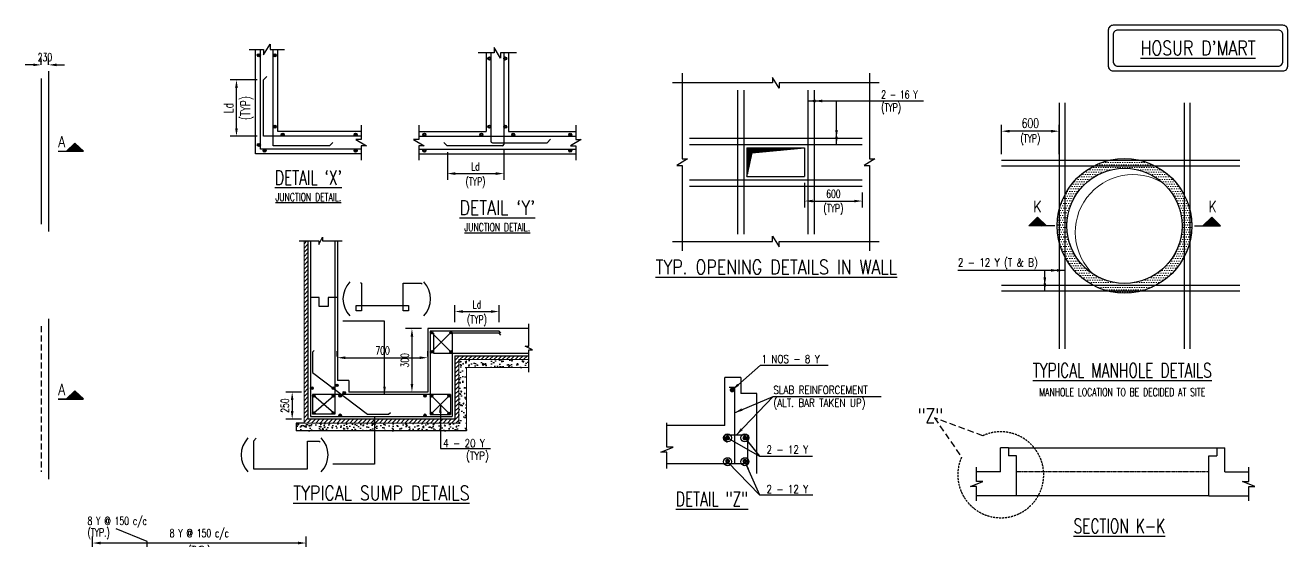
# Model space of a CAD drawing. Header units: inches. Extents: x 244185 to 956460, y -320530 to -238383.
# Drawn here: x 850064 to 889498, y -255221 to -239089 of the extents above; entities that cross this region are included whole.
import ezdxf
from ezdxf.enums import TextEntityAlignment as Align

# ---------------------------------------------------------------- set-up
doc = ezdxf.new("R2010")
doc.units = ezdxf.units.IN
doc.header["$MEASUREMENT"] = 0
doc.header["$PDMODE"] = 2
doc.linetypes.add('HIDDEN', pattern=[0.375, 0.25, -0.125])
doc.linetypes.add('HIDDEN2', pattern=[0.1875, 0.125, -0.0625])
for name, color, linetype in [('BEAM OUTTER', 4, 'Continuous'), ('LINE CUT', 8, 'Continuous'), ('NO. BEAM', 3, 'Continuous'), ('R.C.C. STRUCTURE', 4, 'Continuous'), ('S-BEAM INNER', 200, 'HIDDEN2'), ('S-BEAM OUTER', 4, 'Continuous'), ('S-COLUMN NO', 2, 'Continuous'), ('S-CONCRET LINE', 4, 'Continuous'), ('S-DIM-1', 5, 'Continuous'), ('S-HATCH', 8, 'Continuous'), ('S-LINE CUT', 8, 'Continuous'), ('S-P.C.C.', 8, 'Continuous'), ('S-REINFORCEMENT', 6, 'Continuous'), ('S-SECTION MARK', 1, 'Continuous'), ('S-TEXT-1', 4, 'Continuous'), ('S-TITAL', 6, 'Continuous'), ('S-TITIL', 6, 'Continuous'), ('SLAB UG.', 4, 'Continuous'), ('TEXT NORMAL', 4, 'Continuous'), ('TITLE', 6, 'Continuous')]:
    doc.layers.add(name, color=color, linetype=linetype)
doc.layers.add('hatch', color=8, linetype='Continuous', lineweight=0)
doc.layers.add('Wall', color=255, linetype='Continuous', lineweight=30)
doc.styles.add('ROMANS', font='SIMPLEX.shx', dxfattribs={"width": 0.7})
doc.dimstyles.new('dim100', dxfattribs={"dimtxt": 250, "dimasz": 250, "dimexe": 200, "dimexo": 200, "dimgap": 100, "dimtad": 1, "dimdec": 0, "dimzin": 0, "dimdsep": 46, "dimtxsty": 'ROMANS', "dimcen": 0, "dimclrd": 5, "dimclre": 5, "dimclrt": 4, "dimadec": 0, "dimazin": 0, "dimtfac": 1, "dimtdec": 0, "dimtix": 1, "dimtofl": 0, "dimtmove": 2, "dimatfit": 3, "dimfxl": 0, "dimtolj": 1, "dimtzin": 0, "dimlwd": -1, "dimlwe": -1, "dimarcsym": 0})
doc.dimstyles.new('dim20', dxfattribs={"dimtxt": 250, "dimasz": 250, "dimexe": 200, "dimexo": 200, "dimgap": 100, "dimtad": 1, "dimdec": 0, "dimlfac": 0.2, "dimzin": 0, "dimdsep": 46, "dimtxsty": 'ROMANS', "dimcen": 0, "dimclrd": 5, "dimclre": 5, "dimclrt": 4, "dimadec": 0, "dimazin": 0, "dimtfac": 1, "dimtdec": 0, "dimtix": 1, "dimtofl": 0, "dimtmove": 2, "dimatfit": 3, "dimfxl": 0, "dimtolj": 1, "dimtzin": 0, "dimlwd": -1, "dimlwe": -1, "dimarcsym": 0})
doc.dimstyles.new('dim25', dxfattribs={"dimtxt": 250, "dimasz": 250, "dimexe": 200, "dimexo": 200, "dimgap": 100, "dimtad": 1, "dimdec": 0, "dimlfac": 0.25, "dimzin": 0, "dimdsep": 46, "dimtxsty": 'ROMANS', "dimcen": 0, "dimclrd": 5, "dimclre": 5, "dimclrt": 4, "dimadec": 0, "dimazin": 0, "dimtfac": 1, "dimtdec": 0, "dimtix": 1, "dimtofl": 0, "dimtmove": 2, "dimatfit": 3, "dimfxl": 0, "dimtolj": 1, "dimtzin": 0, "dimlwd": -1, "dimlwe": -1, "dimarcsym": 0})
doc.dimstyles.new('dim33.33', dxfattribs={"dimtxt": 250, "dimasz": 250, "dimexe": 200, "dimexo": 200, "dimgap": 100, "dimtad": 1, "dimdec": 0, "dimlfac": 0.333331, "dimzin": 0, "dimdsep": 46, "dimtxsty": 'ROMANS', "dimcen": 0, "dimclrd": 5, "dimclre": 5, "dimclrt": 4, "dimadec": 0, "dimazin": 0, "dimtfac": 1, "dimtdec": 0, "dimtix": 1, "dimtofl": 0, "dimtmove": 2, "dimatfit": 3, "dimfxl": 0, "dimtolj": 1, "dimtzin": 0, "dimlwd": -1, "dimlwe": -1, "dimarcsym": 0})
doc.dimstyles.new('dim66.67(1.5)', dxfattribs={"dimtxt": 250, "dimasz": 250, "dimexe": 200, "dimexo": 200, "dimgap": 100, "dimtad": 1, "dimdec": 0, "dimlfac": 0.666666, "dimzin": 0, "dimdsep": 46, "dimtxsty": 'ROMANS', "dimcen": 0, "dimclrd": 5, "dimclre": 5, "dimclrt": 4, "dimadec": 0, "dimazin": 0, "dimtfac": 1, "dimtdec": 0, "dimtix": 1, "dimtofl": 0, "dimtmove": 2, "dimatfit": 3, "dimfxl": 0, "dimtolj": 1, "dimtzin": 0, "dimlwd": -1, "dimlwe": -1, "dimarcsym": 0})

# ---------------------------------------------------------------- blocks, each defined once
blk = doc.blocks.new('*D35')
at = {"layer": 'Defpoints', "color": 0, "transparency": 16777216}
for p in [(880558, -242398), (880558, -243315), (882358, -243315)]:
    blk.add_point(p, dxfattribs=at)
at = {"layer": 'S-DIM-1', "color": 5, "transparency": 16777216}
for p, q in [((880558, -243115), (880558, -242198)), ((882108, -242398), (880808, -242398)), ((882358, -243115), (882358, -242198))]:
    blk.add_line(p, q, dxfattribs=at)
for points in [[(880808, -242356), (880808, -242439), (880558, -242398)], [(882108, -242356), (882108, -242439), (882358, -242398)]]:
    blk.add_solid(points, dxfattribs=at)
at = {"layer": 'S-DIM-1', "color": 4, "transparency": 16777216, "char_height": 250, "style": 'ROMANS'}
for s, insert, attachment_point in [('\\A1;{\\H1.2x;600', (881458, -242298), 8), ('\\A1;(TYP)}', (881458, -242498), 2)]:
    blk.add_mtext(s, dxfattribs=dict(at, insert=insert, attachment_point=attachment_point))
blk = doc.blocks.new('*D36')
at = {"layer": 'Defpoints', "color": 0, "transparency": 16777216}
for p in [(856662, -240797), (857508, -240797), (857508, -242557)]:
    blk.add_point(p, dxfattribs=at)
at = {"layer": 'S-DIM-1', "color": 5, "transparency": 16777216}
for p, q in [((857308, -240797), (856462, -240797)), ((856662, -242307), (856662, -241047)), ((857308, -242557), (856462, -242557))]:
    blk.add_line(p, q, dxfattribs=at)
for points in [[(856620, -241047), (856703, -241047), (856662, -240797)], [(856620, -242307), (856703, -242307), (856662, -242557)]]:
    blk.add_solid(points, dxfattribs=at)
at = {"layer": 'S-DIM-1', "color": 4, "transparency": 16777216, "char_height": 300, "attachment_point": 5, "rotation": 90, "style": 'ROMANS'}
for s, insert in [('\\A1;Ld', (856412, -241677)), ('\\A1;(TYP)', (856990, -241677))]:
    blk.add_mtext(s, dxfattribs=dict(at, insert=insert))
blk = doc.blocks.new('*D37')
at = {"layer": 'Defpoints', "color": 0, "transparency": 16777216}
for p in [(863248, -242857), (865008, -242757), (865008, -243722)]:
    blk.add_point(p, dxfattribs=at)
at = {"layer": 'S-REINFORCEMENT', "color": 5, "transparency": 16777216}
for p, q in [((863248, -243057), (863248, -243922)), ((865008, -242957), (865008, -243922)), ((863498, -243722), (864758, -243722))]:
    blk.add_line(p, q, dxfattribs=at)
for points in [[(863498, -243680), (863498, -243764), (863248, -243722)], [(864758, -243680), (864758, -243764), (865008, -243722)]]:
    blk.add_solid(points, dxfattribs=at)
at = {"layer": 'S-REINFORCEMENT', "color": 4, "transparency": 16777216, "char_height": 250, "attachment_point": 5, "style": 'ROMANS'}
for s, insert in [('\\A1;Ld', (864128, -243497)), ('\\A1;(TYP)', (864128, -244013))]:
    blk.add_mtext(s, dxfattribs=dict(at, insert=insert))
blk = doc.blocks.new('*D38')
at = {"layer": 'Defpoints', "color": 0, "transparency": 16777216}
for p in [(874407, -243814), (876207, -244114), (876207, -244580)]:
    blk.add_point(p, dxfattribs=at)
at = {"layer": 'S-DIM-1', "color": 5, "transparency": 16777216}
for p, q in [((874407, -244014), (874407, -244780)), ((876207, -244314), (876207, -244780)), ((874657, -244580), (875957, -244580))]:
    blk.add_line(p, q, dxfattribs=at)
for points in [[(874657, -244539), (874657, -244622), (874407, -244580)], [(875957, -244539), (875957, -244622), (876207, -244580)]]:
    blk.add_solid(points, dxfattribs=at)
at = {"layer": 'S-DIM-1', "color": 4, "transparency": 16777216, "char_height": 250, "style": 'ROMANS'}
for s, insert, attachment_point in [('\\A1;600', (875307, -244480), 8), ('\\A1;(TYP)', (875307, -244680), 2)]:
    blk.add_mtext(s, dxfattribs=dict(at, insert=insert, attachment_point=attachment_point))
blk = doc.blocks.new('*D42')
at = {"layer": 'Defpoints', "color": 0, "transparency": 16777216}
for p in [(850564, -240527), (850794, -240327), (850794, -240527)]:
    blk.add_point(p, dxfattribs=at)
at = {"layer": 'S-DIM-1', "color": 5, "transparency": 16777216}
for p, q in [((850564, -240327), (850564, -240127)), ((850794, -240327), (850794, -240127)), ((850314, -240327), (850064, -240327)), ((851044, -240327), (851294, -240327))]:
    blk.add_line(p, q, dxfattribs=at)
for points in [[(850314, -240285), (850314, -240368), (850564, -240327)], [(851044, -240285), (851044, -240368), (850794, -240327)]]:
    blk.add_solid(points, dxfattribs=at)
at = {"layer": 'S-DIM-1', "color": 4, "transparency": 16777216, "insert": (850679, -240089), "char_height": 250, "attachment_point": 5, "style": 'ROMANS'}
blk.add_mtext('\\A1;230', dxfattribs=at)
blk = doc.blocks.new('*D45')
at = {"layer": 'Defpoints', "color": 0, "transparency": 16777216}
for p in [(852166, -255261), (852166, -256952, 49), (858836, -256952, 43)]:
    blk.add_point(p, dxfattribs=at)
at = {"layer": 'S-DIM-1', "color": 5, "transparency": 16777216}
for p, q in [((852166, -256752), (852166, -255061)), ((858836, -256752), (858836, -255061)), ((858586, -255261), (852416, -255261))]:
    blk.add_line(p, q, dxfattribs=at)
for points in [[(852416, -255219), (852416, -255302), (852166, -255261)], [(858586, -255219), (858586, -255302), (858836, -255261)]]:
    blk.add_solid(points, dxfattribs=at)
at = {"layer": 'S-DIM-1', "color": 4, "transparency": 16777216, "char_height": 250, "style": 'ROMANS'}
for s, insert, attachment_point in [('\\A1;8 Y @ 150 c/c', (855501, -255161), 8), ('\\A1;(TYP.)', (855501, -255361), 2)]:
    blk.add_mtext(s, dxfattribs=dict(at, insert=insert, attachment_point=attachment_point))
blk = doc.blocks.new('*D23')
at = {"layer": 'Defpoints', "color": 0, "transparency": 16777216}
for p in [(858892, -250545), (858402, -251392), (858892, -251392)]:
    blk.add_point(p, dxfattribs=at)
at = {"layer": 'S-DIM-1', "color": 5, "transparency": 16777216}
for p, q in [((858692, -250545), (858202, -250545)), ((858402, -250795), (858402, -251142)), ((858692, -251392), (858202, -251392))]:
    blk.add_line(p, q, dxfattribs=at)
for points in [[(858361, -250795), (858444, -250795), (858402, -250545)], [(858361, -251142), (858444, -251142), (858402, -251392)]]:
    blk.add_solid(points, dxfattribs=at)
at = {"layer": 'S-DIM-1', "color": 4, "transparency": 16777216, "insert": (858177, -250968), "char_height": 250, "attachment_point": 5, "rotation": 90, "style": 'ROMANS'}
blk.add_mtext('\\A1;250', dxfattribs=at)
blk = doc.blocks.new('*D24')
at = {"layer": 'Defpoints', "color": 0, "transparency": 16777216}
for p in [(864862, -248031), (863483, -248564), (864862, -248564)]:
    blk.add_point(p, dxfattribs=at)
at = {"layer": 'S-DIM-1', "color": 5, "transparency": 16777216}
for p, q in [((863483, -248364), (863483, -247831)), ((863733, -248031), (864612, -248031)), ((864862, -248364), (864862, -247831))]:
    blk.add_line(p, q, dxfattribs=at)
for points in [[(863733, -247989), (863733, -248073), (863483, -248031)], [(864612, -247989), (864612, -248073), (864862, -248031)]]:
    blk.add_solid(points, dxfattribs=at)
at = {"layer": 'S-DIM-1', "color": 4, "transparency": 16777216, "char_height": 250, "attachment_point": 5, "style": 'ROMANS'}
for s, insert in [('\\A1;Ld', (864173, -247806)), ('\\A1;(TYP)', (864173, -248321))]:
    blk.add_mtext(s, dxfattribs=dict(at, insert=insert))
blk = doc.blocks.new('*D25')
at = {"layer": 'Defpoints', "color": 0, "ltscale": 2, "transparency": 16777216}
for p in [(862636, -249473), (859812, -249632), (862636, -249632)]:
    blk.add_point(p, dxfattribs=at)
at = {"layer": 'S-DIM-1', "color": 5, "ltscale": 2, "transparency": 16777216}
for p, q in [((859812, -249432), (859812, -249273)), ((860062, -249473), (862386, -249473)), ((862636, -249432), (862636, -249273))]:
    blk.add_line(p, q, dxfattribs=at)
for points in [[(860062, -249431), (860062, -249514), (859812, -249473)], [(862386, -249431), (862386, -249514), (862636, -249473)]]:
    blk.add_solid(points, dxfattribs=at)
at = {"layer": 'S-DIM-1', "color": 4, "ltscale": 2, "transparency": 16777216, "insert": (861224, -249248), "char_height": 250, "attachment_point": 5, "style": 'ROMANS'}
blk.add_mtext('\\A1;700', dxfattribs=at)
blk = doc.blocks.new('*D26')
at = {"layer": 'Defpoints', "color": 0, "ltscale": 2, "transparency": 16777216}
for p in [(862636, -248564), (862142, -250545), (862636, -250545)]:
    blk.add_point(p, dxfattribs=at)
at = {"layer": 'S-DIM-1', "color": 5, "ltscale": 2, "transparency": 16777216}
for p, q in [((862436, -248564), (861942, -248564)), ((862142, -248814), (862142, -250295)), ((862436, -250545), (861942, -250545))]:
    blk.add_line(p, q, dxfattribs=at)
for points in [[(862101, -248814), (862184, -248814), (862142, -248564)], [(862101, -250295), (862184, -250295), (862142, -250545)]]:
    blk.add_solid(points, dxfattribs=at)
at = {"layer": 'S-DIM-1', "color": 4, "ltscale": 2, "transparency": 16777216, "insert": (861917, -249554), "char_height": 250, "attachment_point": 5, "rotation": 90, "style": 'ROMANS'}
blk.add_mtext('\\A1;300', dxfattribs=at)

msp = doc.modelspace()

# ---------------------------------------------------------------- hatches: boundary and pattern name
at = {"layer": 'hatch'}
h = msp.add_hatch(dxfattribs=at)
h.set_pattern_fill('DOTS', color=256, scale=1200, style=0)
h.set_pattern_definition([(0, (644453.05, -377552.665), (37.5, 75), [0, -75])])
h.paths.add_polyline_path([(882297.6, -245354.7, 1), (886497.6, -245354.7, 1)])
h.paths.add_polyline_path([(886197.6, -245354.7, -1), (882597.6, -245354.7, -1)], flags=16)
h = msp.add_hatch(dxfattribs=at)
h.set_pattern_fill('DOTS', color=8, scale=1200, style=0)
h.set_pattern_definition([(0, (644453.3, -377552.92), (37.5, 75), [0, -75])])
h.paths.add_polyline_path([(882297.9, -245355, 1), (886497.9, -245355, 1)])
h.paths.add_polyline_path([(886197.9, -245355, -1), (882597.9, -245355, -1)], flags=16)
h = msp.add_hatch(dxfattribs=at)
h.set_pattern_fill('ANSI31', color=256, scale=750, style=0)
h.set_pattern_definition([(45, (-57322.95, 29112.705), (-66.291261, 66.291261), [])])
h.paths.add_polyline_path([(858892.4, -245826.7), (858771.3, -245826.7), (858771.3, -251513.2), (863604.4, -251513.2), (863604.4, -249532.5), (865795.7, -249532.5), (865795.7, -249411.4), (863483.4, -249411.4), (863483.4, -251392.2), (858892.4, -251392.2)])
at = {"layer": 'hatch', "linetype": 'ByBlock', "lineweight": -2}
h = msp.add_hatch(dxfattribs=at)
h.set_pattern_fill('AR-CONC', color=8, scale=50, style=0)
h.set_pattern_definition([(50, (-57322.95, 29112.7), (358.63009, -31.37607), [37.5, -412.5]), (355, (-57322.95, 29112.7), (-69.37567, 376.09607), [30, -330]), (100.4514, (-57293.07, 29110.1), (289.25469, 344.71977), [31.8701, -350.57106]), (46.1842, (-57322.95, 29212.7), (533.62052, -82.7595), [56.25, -618.75]), (96.6356, (-57278.5, 29205.8), (467.33135, 487.05894), [47.80514, -525.8565]), (351.1842, (-57322.95, 29212.7), (467.33097, 487.0593), [45, -495]), (21, (-57272.95, 29187.7), (298.45353, -201.309445), [37.5, -412.5]), (326, (-57272.95, 29187.7), (121.65767, 362.57502), [30, -330]), (71.4514, (-57248.08, 29170.93), (420.11131, 161.26525), [31.8701, -350.57106]), (37.5, (-57322.95, 29112.7), (6.079928, 166.446927), [0, -326, 0, -335, 0, -331.25]), (7.5, (-57322.95, 29112.7), (131.53477, 197.205856), [0, -191, 0, -318.5, 0, -126.25]), (327.5, (-57434.45, 29112.7), (266.911218, -11.277436), [0, -125, 0, -390, 0, -517.5]), (317.5, (-57484.45, 29112.7), (291.593085, 50.05249), [0, -162.5, 0, -259, 0, -367.5])])
h.paths.add_polyline_path([(865795.7, -249774.6), (865795.7, -249532.5), (863604.4, -249532.5), (863604.4, -251513.2), (858771.3, -251513.2), (858529.2, -251513.2), (858529.2, -251755.3), (863846.5, -251755.3), (863846.5, -249774.6)])
at = {"layer": 'S-HATCH'}
h = msp.add_hatch(dxfattribs=at)
h.set_pattern_fill('ANSI31', color=256, scale=56.25)
h.set_pattern_definition([(45, (793392.321, -284493.4565), (-4.97184456, 4.97184456), [])])
h.paths.add_polyline_path([(872766, -243073.3), (874406.9, -242914.2), (872606.9, -242914.2), (872606.9, -243814.2)])
at = {"layer": 'S-SECTION MARK'}
h = msp.add_hatch(dxfattribs=at)
h.set_pattern_fill('ANSI31', color=256, scale=166.25, angle=180, style=0)
h.set_pattern_definition([(225, (923549.09, -241252.765), (14.694563, -14.694563), [])])
h.paths.add_polyline_path([(851615.9, -242769.2), (851878.1, -243026.8), (851353.8, -243026.8)])
h = msp.add_hatch(dxfattribs=at)
h.set_pattern_fill('ANSI31', color=256, scale=166.25, angle=180, style=0)
h.set_pattern_definition([(225, (923549.448, -241253.134), (14.694563, -14.694563), [])])
h.paths.add_polyline_path([(851616.3, -242768.8), (851878.5, -243026.4), (851354.1, -243026.4)])
at = {"layer": 'S-SECTION MARK', "ltscale": 5}
h = msp.add_hatch(dxfattribs=at)
h.set_pattern_fill('ANSI31', color=256, scale=172.406964, angle=-180, style=0)
h.set_pattern_definition([(45, (807088.941, -247193.966), (-15.2387667, 15.2387667), [])])
h.paths.add_polyline_path([(881686.1, -245087.9), (881414.2, -245355), (881957.9, -245355)])
h = msp.add_hatch(dxfattribs=at)
h.set_pattern_fill('ANSI31', color=256, scale=172.406964, angle=-180, style=0)
h.set_pattern_definition([(135, (961718.96, -247193.966), (15.2387667, 15.2387667), [])])
h.paths.add_polyline_path([(887121.8, -245087.9), (887393.7, -245355), (886850, -245355)])
at = {"layer": 'S-SECTION MARK'}
h = msp.add_hatch(dxfattribs=at)
h.set_pattern_fill('ANSI31', color=256, scale=166.25, angle=180, style=0)
h.set_pattern_definition([(225, (923549.09, -248988.56), (14.694563, -14.694563), [])])
h.paths.add_polyline_path([(851615.9, -250505), (851878.1, -250762.6), (851353.8, -250762.6)])
h = msp.add_hatch(dxfattribs=at)
h.set_pattern_fill('ANSI31', color=256, scale=166.25, angle=180, style=0)
h.set_pattern_definition([(225, (923549.448, -248988.93), (14.694563, -14.694563), [])])
h.paths.add_polyline_path([(851616.3, -250504.6), (851878.5, -250762.2), (851354.1, -250762.2)])

# ---------------------------------------------------------------- linework, layer by layer
at = {"layer": 'BEAM OUTTER', "color": 5}
for p, q in [((872419.4, -250088.8), (871919.4, -250088.8)), ((871919.4, -251588.8), (871919.4, -250088.8)), ((872419.4, -250088.8), (872419.4, -250588.8)), ((872919.4, -250588.8), (872419.4, -250588.8)), ((872919.4, -253088.8), (872919.4, -250588.8)), ((871919.4, -251588.8), (870107.8, -251588.8)), ((880778.9, -252289.4, 0), (880528.9, -252289.4, 0)), ((880528.9, -253039.4, 0), (880528.9, -252289.4, 0)), ((880778.9, -252289.4, 0), (880778.9, -252539.4, 0)), ((887278.9, -252289.4, 0), (887528.9, -252289.4, 0)), ((887278.9, -252289.4, 0), (887278.9, -252539.4, 0)), ((887528.9, -253039.4, 0), (887528.9, -252289.4, 0)), ((881028.9, -252539.4, 0), (880778.9, -252539.4, 0)), ((881028.9, -253789.4, 0), (881028.9, -252539.4, 0)), ((887028.9, -252539.4, 0), (887278.9, -252539.4, 0)), ((887028.9, -253789.4, 0), (887028.9, -252539.4, 0)), ((880528.9, -253039.4, 0), (879777.3, -253039.4, 0)), ((887528.9, -253039.4, 0), (888280.4, -253039.4, 0)), ((881028.9, -253789.4, 0), (879777.3, -253789.4, 0)), ((887028.9, -253789.4, 0), (888280.4, -253789.4, 0))]:
    msp.add_line(p, q, dxfattribs=at)
at = {"layer": 'BEAM OUTTER', "color": 8}
for p, q in [((880778.9, -252289.4, 0), (887278.9, -252289.4, 0)), ((887028.9, -253789.4, 0), (881028.9, -253789.4, 0))]:
    msp.add_line(p, q, dxfattribs=at)
at = {"layer": 'BEAM OUTTER', "color": 9, "linetype": 'HIDDEN'}
msp.add_line((887028.9, -253039.4, 0), (881028.9, -253039.4, 0), dxfattribs=at)
at = {"layer": 'BEAM OUTTER', "color": 5}
for centre, radius in [((884397.6, -245354.7, 0), 2100), ((884397.9, -245355, 0), 2100), ((884397.6, -245354.7, 0), 1800), ((884397.9, -245355, 0), 1800)]:
    msp.add_circle(centre, radius, dxfattribs=at)
at = {"layer": 'hatch'}
for p, q in [((858771.3, -245826.7), (858771.3, -251513.2)), ((863604.4, -249532.5), (865795.7, -249532.5)), ((863604.4, -249532.5), (863604.4, -251513.2)), ((863846.5, -249774.6), (865795.7, -249774.6)), ((863846.5, -249774.6), (863846.5, -251755.3)), ((863604.4, -251513.2), (858771.3, -251513.2))]:
    msp.add_line(p, q, dxfattribs=at)
msp.add_arc((884662.1, -245553.3, 0), 1800, 58.38295, 227.84013, dxfattribs=at)
at = {"layer": 'LINE CUT', "elevation": 0}
for points in [[(876731.9, -240889.2), (873608.2, -240889.2), (873608.2, -241055.5), (873405.5, -240722.8), (873405.5, -240889.2), (870281.9, -240889.2)], [(870581.9, -240589.2), (870581.9, -243262.8), (870748.2, -243262.8), (870415.5, -243465.5), (870581.9, -243465.5), (870581.9, -246139.2)], [(876431.9, -240589.2), (876431.9, -243262.8), (876598.2, -243262.8), (876265.5, -243465.5), (876431.9, -243465.5), (876431.9, -246139.2)], [(870281.9, -245839.2), (873405.5, -245839.2), (873405.5, -245672.8), (873608.2, -246005.5), (873608.2, -245839.2), (876731.9, -245839.2)]]:
    msp.add_lwpolyline(points, dxfattribs=at)
at = {"layer": 'LINE CUT'}
for points in [[(858621.3, -245826.7), (859231.8, -245826.7), (859231.8, -245941.8), (859351.9, -245711.6), (859351.9, -245826.7), (859962.4, -245826.7)], [(865795.7, -249924.6), (865795.7, -249229.4), (865910.8, -249229.4), (865680.6, -249109.3), (865795.7, -249109.3), (865795.7, -248414.1)]]:
    msp.add_lwpolyline(points, dxfattribs=at)
at = {"layer": 'NO. BEAM', "color": 2, "elevation": 0}
for points in [[(889347.9, -239089.2), (884042.2, -239089.2, 0.4142136), (883892.2, -239239.2), (883892.2, -240365, 0.4142136), (884042.2, -240515), (889347.9, -240515, 0.4142136), (889497.9, -240365), (889497.9, -239239.2, 0.4142136)], [(889197.9, -239239.2), (884192.2, -239239.2, 0.4142136), (884042.2, -239389.2), (884042.2, -240215, 0.4142136), (884192.2, -240365), (889197.9, -240365, 0.4142136), (889347.9, -240215), (889347.9, -239389.2, 0.4142136)]]:
    msp.add_lwpolyline(points, format="xyb", close=True, dxfattribs=at)
at = {"layer": 'R.C.C. STRUCTURE'}
msp.add_lwpolyline([(859812.4, -247595.6), (859529.9, -247595.6), (859529.9, -247878.1), (859247.5, -247878.1), (859247.5, -247595.6), (858965, -247595.6)], dxfattribs=at)
at = {"layer": 'S-BEAM INNER', "ltscale": 1500}
msp.add_line((850564.3, -248492.6, 0), (850564.3, -253032.6, 0), dxfattribs=at)
at = {"layer": 'S-BEAM OUTER'}
for p, q in [((850794.3, -240526.8, 0), (850794.3, -245526.8, 0)), ((850564.3, -240756.8, 0), (850564.3, -245296.8, 0)), ((850794.3, -248262.6, 0), (850794.3, -253262.6, 0))]:
    msp.add_line(p, q, dxfattribs=at)
at = {"layer": 'S-CONCRET LINE'}
for p, q in [((872606.9, -242914.2, 0), (872606.9, -243814.2, 0)), ((872606.9, -242914.2, 0), (874406.9, -242914.2, 0)), ((874406.9, -242914.2, 0), (874406.9, -243814.2, 0)), ((872606.9, -243814.2, 0), (874406.9, -243814.2, 0)), ((858892.4, -245826.7), (858892.4, -251392.2)), ((859812.4, -245826.7), (859812.4, -250181.7)), ((865795.7, -248564.1), (862636, -248564.1)), ((862636, -248564.1), (862636, -250544.8)), ((863483.4, -249411.4), (865795.7, -249411.4)), ((863483.4, -249411.4), (863483.4, -251392.2)), ((860175.5, -250181.7), (859812.4, -250181.7)), ((860175.5, -250181.7), (860175.5, -250544.8)), ((862636, -250544.8), (860175.5, -250544.8)), ((863483.4, -251392.2), (858892.4, -251392.2))]:
    msp.add_line(p, q, dxfattribs=at)
for centre, start, end in [((860751.4, -247637.1), 136.10751, 223.89249), ((861959.8, -247637.1), 316.10751, 43.89249), ((857571.5, -252507.1), 136.10751, 223.89249), ((858760, -252507.1), 316.10751, 43.89249)]:
    msp.add_arc(centre, 763.3, start, end, dxfattribs=at)
at = {"layer": 'S-HATCH'}
for p, q in [((872606.9, -243814.2, 0), (872766, -243073.3, 0)), ((872766, -243073.3, 0), (874406.9, -242914.2, 0))]:
    msp.add_line(p, q, dxfattribs=at)
at = {"layer": 'S-LINE CUT', "elevation": 0}
for points in [[(857058.2, -239850.8), (857506.9, -239850.8), (857506.9, -240017.2), (857709.6, -239684.5), (857709.6, -239850.8), (858158.2, -239850.8)], [(865408.1, -239950.8), (864909.4, -239950.8), (864909.4, -240117.2), (864706.8, -239784.5), (864706.8, -239950.8), (864208.1, -239950.8)], [(860558.2, -242206.9), (860558.2, -242655.6), (860391.9, -242655.6), (860724.6, -242858.2), (860558.2, -242858.2), (860558.2, -243306.9)], [(862353.6, -242206.9), (862353.6, -242655.6), (862187.2, -242655.6), (862520, -242858.2), (862353.6, -242858.2), (862353.6, -243306.9)], [(867262.6, -242206.9), (867262.6, -242655.6), (867429, -242655.6), (867096.3, -242858.2), (867262.6, -242858.2), (867262.6, -243306.9)], [(879777.3, -253939.4), (879777.3, -253494.2), (879584.1, -253494.2), (879970.5, -253334.5), (879777.3, -253334.5), (879777.3, -252889.4)], [(888280.4, -253939.4), (888280.4, -253494.2), (888473.6, -253494.2), (888087.2, -253334.5), (888280.4, -253334.5), (888280.4, -252889.4)]]:
    msp.add_lwpolyline(points, dxfattribs=at)
at = {"layer": 'S-LINE CUT'}
msp.add_lwpolyline([(870107.8, -252935.2), (870107.8, -252424.7), (869914.6, -252424.7), (870301, -252265), (870107.8, -252265), (870107.8, -251506)], dxfattribs=at)
at = {"layer": 'S-P.C.C.'}
for p, q in [((858529.2, -251513.2), (858529.2, -251755.3)), ((858771.3, -251513.2), (858529.2, -251513.2)), ((863846.5, -251755.3), (858529.2, -251755.3))]:
    msp.add_line(p, q, dxfattribs=at)
at = {"layer": 'S-REINFORCEMENT', "color": 5}
for p, q in [((857408.2, -242956.9, 0), (857408.2, -239850.8, 0)), ((857808.2, -242856.9, 0), (857808.2, -239850.8, 0)), ((864608.1, -239950.8, 0), (864608.1, -242708.9, 0)), ((865008.1, -239950.8, 0), (865008.1, -242808.9, 0)), ((857508.2, -240796.6, 0), (857614.3, -240690.5, 0)), ((857508.2, -242556.9, 0), (857508.2, -240796.6, 0)), ((872306.9, -241114.2, 0), (872306.9, -245614.2, 0)), ((872506.9, -241114.2, 0), (872506.9, -245614.2, 0)), ((874506.9, -241114.2, 0), (874506.9, -245614.2, 0)), ((874706.9, -241114.2, 0), (874706.9, -245614.2, 0)), ((860558.2, -242556.9, 0), (857508.2, -242556.9, 0)), ((859568.6, -242856.9, 0), (857808.2, -242856.9, 0)), ((859568.6, -242856.9, 0), (859674.6, -242750.8, 0)), ((862353.6, -242556.9, 0), (867262.6, -242556.9, 0)), ((863247.8, -242856.9, 0), (863141.7, -242750.8, 0)), ((864960.1, -242856.9, 0), (863247.8, -242856.9, 0)), ((864656.1, -242756.9, 0), (866368.4, -242756.9, 0)), ((866368.4, -242756.9, 0), (866474.5, -242650.8, 0)), ((870806.9, -242614.2, 0), (876206.9, -242614.2, 0)), ((870806.9, -242814.2, 0), (876206.9, -242814.2, 0)), ((860558.2, -242956.9, 0), (857408.2, -242956.9, 0)), ((862353.6, -242956.9, 0), (867262.6, -242956.9, 0)), ((870806.9, -243914.2, 0), (876206.9, -243914.2, 0)), ((870806.9, -244114.2, 0), (876206.9, -244114.2, 0)), ((858973.1, -245826.7), (858973.1, -251311.5)), ((859731.7, -245826.7), (859731.7, -251239.8)), ((864862.1, -248648.7), (862716.7, -248648.7)), ((862716.7, -248648.7), (862716.7, -251251)), ((863362.3, -249290.4), (862757, -248689.1)), ((862757, -249290.4), (863362.3, -248689.1)), ((862818.6, -248709.3), (862818.6, -249330.7)), ((864862.1, -248709.3), (863402.6, -248709.3)), ((863402.6, -248709.3), (863402.6, -251311.5)), ((864919.2, -248705.8), (864862.1, -248648.7)), ((864919.2, -248766.3), (864862.1, -248709.3)), ((862818.6, -249330.7), (865795.7, -249330.7)), ((863342.1, -250625.5), (859034.4, -250625.5)), ((859034.4, -250625.5), (859034.4, -251239.8)), ((859074.8, -251199.4), (859691.9, -250665.9)), ((859691.9, -251199.4), (859074.8, -250665.9)), ((863301.8, -251210.6), (862757, -250665.9)), ((862757, -251210.6), (863301.8, -250665.9)), ((863342.1, -250625.5), (863342.1, -251251)), ((858973.1, -251311.5), (863402.6, -251311.5)), ((859731.7, -251239.8), (859034.4, -251239.8)), ((862716.7, -251251), (863342.1, -251251))]:
    msp.add_line(p, q, dxfattribs=at)
at = {"layer": 'S-REINFORCEMENT'}
for p, q in [((882357.6, -241514.7, 0), (882357.6, -249194.7, 0)), ((882537.6, -241514.7, 0), (882537.6, -249194.7, 0)), ((886257.6, -241514.7, 0), (886257.6, -249194.7, 0)), ((886257.9, -241515, 0), (886257.9, -249195, 0)), ((886437.6, -241514.7, 0), (886437.6, -249194.7, 0)), ((886437.9, -241515, 0), (886437.9, -249195, 0)), ((887997.6, -243314.7, 0), (880557.6, -243314.7, 0)), ((887997.6, -243494.7, 0), (880557.6, -243494.7, 0)), ((887997.9, -243315, 0), (880557.9, -243315, 0)), ((887997.9, -243495, 0), (880557.9, -243495, 0)), ((887997.6, -247214.7, 0), (880557.6, -247214.7, 0)), ((887997.9, -247215, 0), (880557.9, -247215, 0)), ((887997.6, -247394.7, 0), (880557.6, -247394.7, 0)), ((887997.9, -247395, 0), (880557.9, -247395, 0))]:
    msp.add_line(p, q, dxfattribs=at)
at = {"layer": 'S-REINFORCEMENT', "color": 5, "elevation": 0}
for points, const_width in [([(857360.2, -240051.1, 1), (857360.2, -240003.1, 1)], 48), ([(857856.2, -240051.1, 1), (857856.2, -240003.1, 1)], 48), ([(864560.1, -240151.1, -1), (864560.1, -240103.1, -1)], 61), ([(865056.1, -240151.1, -1), (865056.1, -240103.1, -1)], 61), ([(857856.2, -242282.9, -1), (857856.2, -242234.9, -1)], 48), ([(858082.2, -242508.9, 1), (858130.2, -242508.9, 1)], 48), ([(860358, -242508.9, 1), (860406, -242508.9, 1)], 48), ([(862553.9, -242508.9, -1), (862505.9, -242508.9, -1)], 61), ([(864334.1, -242508.9, -1), (864286.1, -242508.9, -1)], 61), ([(864560.1, -242282.9, 1), (864560.1, -242234.9, 1)], 61), ([(865056.1, -242282.9, -1), (865056.1, -242234.9, -1)], 61), ([(865282.1, -242508.9, 1), (865330.1, -242508.9, 1)], 61), ([(867062.4, -242508.9, 1), (867110.4, -242508.9, 1)], 48), ([(857360.2, -242850.3, 1), (857360.2, -242802.3, 1)], 48), ([(857514.9, -243004.9, -1), (857562.9, -243004.9, -1)], 48), ([(860358, -243004.9, 1), (860406, -243004.9, 1)], 48), ([(862553.9, -243004.9, -1), (862505.9, -243004.9, -1)], 61), ([(867062.4, -243004.9, 1), (867110.4, -243004.9, 1)], 48)]:
    msp.add_lwpolyline(points, format="xyb", close=True, dxfattribs=dict(at, const_width=const_width))
at = {"layer": 'S-REINFORCEMENT', "color": 5}
for points in [[(860540.2, -247121.5), (860568.8, -247142.2), (860568.8, -248005.7), (860401.3, -248005.7), (860401.3, -247838.3), (862036.7, -247838.3), (862036.7, -248005.7), (861869.2, -248005.7), (861869.2, -247142.2), (862430.1, -247142.2), (862458.6, -247170.7)], [(859091.5, -249245.7), (859034.4, -249302.7), (859034.4, -249937.1), (860756.4, -251239.8), (861413.2, -251239.8), (861470.2, -251182.7)], [(872053.8, -250388.8), (872221.3, -250388.8), (872221.3, -252785.2), (870107.8, -252785.2)], [(872003.8, -252119.6), (871919.4, -252009), (871919.4, -251882.2), (872619.4, -251882.2), (872619.4, -252785.2), (870107.8, -252785.2)], [(857279.2, -251988.5), (857194.9, -252075.4), (857194.9, -252938.9), (858881.6, -252938.9), (858881.6, -252075.4), (859244.7, -252075.4), (859273.3, -252103.9)]]:
    msp.add_lwpolyline(points, dxfattribs=at)
for points, const_width in [([(862736.9, -248689.1, -1), (862777.2, -248689.1, -1)], 40.4), ([(863382.5, -248689.1, 1), (863342.1, -248689.1, 1)], 40.4), ([(862736.9, -249290.4, 1), (862777.2, -249290.4, 1)], 40.4), ([(863382.5, -249290.4, -1), (863342.1, -249290.4, -1)], 40.4), ([(858993.3, -250423.8, 1), (859033.6, -250423.8, 1)], 40.4), ([(859711.5, -250423.8, -1), (859671.2, -250423.8, -1)], 40.4), ([(859815.5, -250335.7, -1), (859775.1, -250335.7, -1)], 40.4), ([(859054.6, -250665.9, -1), (859095, -250665.9, -1)], 40.4), ([(859712.1, -250665.9, 1), (859671.8, -250665.9, 1)], 40.4), ([(859919.1, -250665.9, -1), (859878.7, -250665.9, -1)], 40.4), ([(860048.6, -250568.8, -1), (860008.2, -250568.8, -1)], 40.4), ([(862529.3, -250665.9, 1), (862569.7, -250665.9, 1)], 40.4), ([(862736.9, -250665.9, -1), (862777.2, -250665.9, -1)], 40.4), ([(863321.9, -250665.9, 1), (863281.6, -250665.9, 1)], 40.4), ([(872184.2, -250482.1, 1), (872102.9, -250482.1, 1)], 67.8), ([(859054.6, -251199.4, 1), (859095, -251199.4, 1)], 40.4), ([(859712.1, -251199.4, -1), (859671.8, -251199.4, -1)], 40.4), ([(862736.9, -251210.6, 1), (862777.2, -251210.6, 1)], 40.4), ([(863321.9, -251210.6, -1), (863281.6, -251210.6, -1)], 40.4), ([(859919.1, -251271.1, -1), (859878.7, -251271.1, -1)], 40.4), ([(862529.3, -251271.1, 1), (862569.7, -251271.1, 1)], 40.4), ([(872041, -251982.1, 1), (871959.8, -251982.1, 1)], 67.8), ([(872582.2, -251982.1, 1), (872500.9, -251982.1, 1)], 67.8), ([(872041, -252704.7, 1), (871959.8, -252704.7, 1)], 67.8), ([(872582.2, -252704.7, 1), (872500.9, -252704.7, 1)], 67.8)]:
    msp.add_lwpolyline(points, format="xyb", close=True, dxfattribs=dict(at, const_width=const_width))
for centre, radius in [((857360.2, -240027.1, 0), 48), ((857856.2, -240027.1, 0), 48), ((864560.1, -240127.1, 0), 48), ((865056.1, -240127.1, 0), 48), ((857856.2, -242258.9, 0), 48), ((858106.2, -242508.9, 0), 48), ((860382, -242508.9, 0), 48), ((862529.9, -242508.9, 0), 48), ((864310.1, -242508.9, 0), 48), ((864560.1, -242258.9, 0), 48), ((865056.1, -242258.9, 0), 48), ((865306.1, -242508.9, 0), 48), ((867086.4, -242508.9, 0), 48), ((857360.2, -242826.3, 0), 48), ((857538.9, -243004.9, 0), 48), ((860382, -243004.9, 0), 48), ((867086.4, -243004.9, 0), 48), ((862757, -248689.1), 40.4), ((863362.3, -248689.1), 40.4), ((862757, -249290.4), 40.4), ((863362.3, -249290.4), 40.4), ((859013.4, -250423.8), 40.4), ((859691.3, -250423.8), 40.4), ((859795.3, -250335.7), 40.4), ((859074.8, -250665.9), 40.4), ((859691.9, -250665.9), 40.4), ((859898.9, -250665.9), 40.4), ((860028.4, -250568.8), 40.4), ((862549.5, -250665.9), 40.4), ((862757, -250665.9), 40.4), ((863301.8, -250665.9), 40.4), ((859074.8, -251199.4), 40.4), ((859691.9, -251199.4), 40.4), ((862757, -251210.6), 40.4), ((863301.8, -251210.6), 40.4), ((859898.9, -251271.1), 40.4), ((862549.5, -251271.1), 40.4)]:
    msp.add_circle(centre, radius, dxfattribs=at)
at = {"layer": 'S-REINFORCEMENT'}
msp.add_circle((862529.9, -243004.9, 0), 48, dxfattribs=at)
at = {"layer": 'S-REINFORCEMENT', "color": 5}
for centre, start, end in [((864656.1, -242708.9, 0), 180, 270), ((864960.1, -242808.9, 0), 270, 0)]:
    msp.add_arc(centre, 48, start, end, dxfattribs=at)
at = {"layer": 'S-SECTION MARK'}
for p, q in [((851353.8, -243026.8, 0), (851615.9, -242769.2, 0)), ((851354.1, -243026.4, 0), (851616.3, -242768.8, 0)), ((851878.1, -243026.8, 0), (851615.9, -242769.2, 0)), ((851878.5, -243026.4, 0), (851616.3, -242768.8, 0)), ((851094.3, -243026.8, 0), (851878.1, -243026.8, 0)), ((851094.6, -243026.4, 0), (851878.5, -243026.4, 0)), ((881414.2, -245355, 0), (881686.1, -245087.9, 0)), ((881957.9, -245355, 0), (881686.1, -245087.9, 0)), ((886850, -245355, 0), (887121.8, -245087.9, 0)), ((887393.7, -245355, 0), (887121.8, -245087.9, 0)), ((882227.1, -245355, 0), (881414.2, -245355, 0)), ((886580.8, -245355, 0), (887393.7, -245355, 0)), ((851094.3, -250762.6, 0), (851878.1, -250762.6, 0)), ((851094.6, -250762.2, 0), (851878.5, -250762.2, 0)), ((851353.8, -250762.6, 0), (851615.9, -250505, 0)), ((851354.1, -250762.2, 0), (851616.3, -250504.6, 0)), ((851878.1, -250762.6, 0), (851615.9, -250505, 0)), ((851878.5, -250762.2, 0), (851616.3, -250504.6, 0))]:
    msp.add_line(p, q, dxfattribs=at)
at = {"layer": 'SLAB UG.', "color": 8, "linetype": 'HIDDEN', "ltscale": 800}
for p, q in [((879970, -251911, 0), (878463.4, -251351.5, 0)), ((878463.4, -251351.5, 0), (879307.7, -252582.6, 0))]:
    msp.add_line(p, q, dxfattribs=at)
at = {"layer": 'SLAB UG.', "color": 8, "linetype": 'HIDDEN', "ltscale": 250}
msp.add_arc((880533.6, -253129.3, 0), 1342.3, 155.96459, 114.82575, dxfattribs=at)
at = {"layer": 'Wall', "color": 4}
for p, q in [((857258.2, -243106.9, 0), (857258.2, -239850.8, 0)), ((857958.2, -242406.9, 0), (857958.2, -239850.8, 0)), ((864458.1, -239950.8, 0), (864458.1, -242406.9, 0)), ((865158.1, -239950.8, 0), (865158.1, -242406.9, 0)), ((860558.2, -242406.9, 0), (857958.2, -242406.9, 0)), ((862353.6, -242406.9, 0), (864458.1, -242406.9, 0)), ((865158.1, -242406.9, 0), (867262.6, -242406.9, 0)), ((860558.2, -243106.9, 0), (857258.2, -243106.9, 0)), ((862353.6, -243106.9, 0), (867262.6, -243106.9, 0))]:
    msp.add_line(p, q, dxfattribs=at)

# ---------------------------------------------------------------- texts
at = {"layer": 'S-COLUMN NO', "style": 'ROMANS', "width": 0.7}
for s, p in [('%%UJUNCTION DETAIL.', (858908.2, -244455, 0)), ('%%UJUNCTION DETAIL.', (864808.1, -245399, 0)), ('MANHOLE LOCATION TO BE DECIDED AT SITE', (884330.8, -250548.2, 0))]:
    msp.add_text(s, height=250, dxfattribs=at).set_placement(p, align=Align.MIDDLE_CENTER)
at = {"layer": 'S-SECTION MARK', "style": 'ROMANS', "width": 0.8}
for s, height, p in [('A', 350, (851203.8, -242726.8, 0)), ('K', 350, (881680.5, -244751.7, 0)), ('K', 350, (887154.8, -244751.7, 0)), ('A', 350, (851203.8, -250462.6, 0)), ('"Z"', 450, (878332, -251279.3, 0))]:
    msp.add_text(s, height=height, dxfattribs=at).set_placement(p, align=Align.MIDDLE)
at = {"layer": 'S-TEXT-1', "style": 'ROMANS'}
for s, width, p in [('2 - 16 Y ', 0.7, (876798.3, -241254, 0)), ('(TYP)', 0.7, (876798.3, -241654, 0)), ('4 - 20 Y', 0.8, (863118, -252144.7)), ('(TYP)', 0.8, (863832.3, -252533.9)), ('8 Y @ 150 c/c', 0.7, (852008.8, -254570.9, 62)), ('(TYP.)', 0.7, (852008.8, -254931.1, 62))]:
    msp.add_text(s, height=250, dxfattribs=dict(at, width=width)).set_placement(p, align=Align.MIDDLE_LEFT)
at = {"layer": 'S-TITAL', "color": 6, "style": 'ROMANS', "width": 0.7}
msp.add_text("%%UDETAIL `X'", height=450, dxfattribs=at).set_placement((858908.2, -243846.4, 0), align=Align.MIDDLE_CENTER)
for s, p in [('%%UTYPICAL MANHOLE DETAILS', (884330.8, -249869.7, 0)), ('%%UDETAIL "Z"', (871513.6, -253885.4)), ('%%USECTION K-K', (884238.1, -254726.4, 0))]:
    msp.add_text(s, height=450, dxfattribs=at).set_placement(p, align=Align.MIDDLE)
at = {"layer": 'S-TITIL', "style": 'ROMANS', "width": 0.8}
for s, p in [("%%UDETAIL `Y'", (864808.1, -244790.4, 0)), ('%%UTYP. OPENING DETAILS IN WALL', (873522.5, -246640.2, 0)), ('%%UTYPICAL SUMP DETAILS', (861187.9, -253698))]:
    msp.add_text(s, height=450, dxfattribs=at).set_placement(p, align=Align.MIDDLE_CENTER)
at = {"layer": 'TEXT NORMAL', "color": 4, "style": 'ROMANS', "width": 0.8}
for s, p in [('2 - 12 Y (T & B)', (879195.8, -246621.9, 0)), ('1 NOS - 8 Y', (873060.9, -249638.1)), ('SLAB REINFORCEMENT', (873431.3, -250605.3)), ('(ALT. BAR TAKEN UP)', (873431.3, -251006.7)), ('2 - 12 Y', (873217.9, -252467.3)), ('2 - 12 Y', (873217.9, -253701.8))]:
    msp.add_text(s, height=250, dxfattribs=at).set_placement(p)
at = {"layer": 'TITLE', "style": 'ROMANS', "width": 0.8}
msp.add_text("%%UHOSUR D'MART", height=450, dxfattribs=at).set_placement((886695, -239802.1, 0), align=Align.MIDDLE_CENTER)

# ---------------------------------------------------------------- dimensions: what is measured, and where the dimension line sits
at = {"layer": 'S-DIM-1'}
dim = msp.add_linear_dim(base=(850794.3, -240326.8, 0), p1=(850564.3, -240526.8, 0), p2=(850794.3, -240526.8, 0), dimstyle='dim100', dxfattribs=at)
dim.commit()
dim.dimension.update_dxf_attribs({"geometry": '*D42', "text_midpoint": (850679.3, -240089.2, 0), "dimtype": 160})
dim = msp.add_linear_dim(base=(856661.7, -240796.6, 0), p1=(857508.2, -242556.9, 0), p2=(857508.2, -240796.6, 0), angle=90, text='Ld\\X(TYP)', dimstyle='dim100', override={"dimtxt": 300}, dxfattribs=at)
dim.commit()
dim.dimension.update_dxf_attribs({"geometry": '*D36', "text_midpoint": (856661.7, -241676.7, 0)})
for base, p1, p2, text, picture, middle in [((880557.9, -242397.7, 0), (882357.9, -243315, 0), (880557.9, -243315, 0), '{\\H1.2x;600\\X(TYP)}', '*D35', (881457.9, -242397.7, 0)), ((864862.1, -248030.9), (863483.4, -248564.1), (864862.1, -248564.1), 'Ld\\X(TYP)', '*D24', (864172.7, -248030.9))]:
    dim = msp.add_linear_dim(base=base, p1=p1, p2=p2, text=text, dimstyle='dim25', dxfattribs=at)
    dim.commit()
    dim.dimension.update_dxf_attribs({"geometry": picture, "text_midpoint": middle})
for base, p1, p2, text, dimstyle, override, picture, middle in [((876206.9, -244580.4, 0), (874406.9, -243814.2, 0), (876206.9, -244114.2, 0), '<>\\X(TYP)', 'dim33.33', {"dimtofl": 1}, '*D38', (875306.9, -244580.4, 0)), ((852166.2, -255260.8, -16.3), (858836.2, -256952.4, 26.9), (852166.2, -256952.4, 32.6), '8 Y @ 150 c/c\\X(TYP.)', 'dim66.67(1.5)', {"dimfxl": 0.1, "dimarcsym": 1}, '*D45', (855501.2, -255260.8, -16.3))]:
    dim = msp.add_linear_dim(base=base, p1=p1, p2=p2, text=text, dimstyle=dimstyle, override=override, dxfattribs=at)
    dim.commit()
    dim.dimension.update_dxf_attribs({"geometry": picture, "text_midpoint": middle})
at = {"layer": 'S-DIM-1', "ltscale": 2}
dim = msp.add_linear_dim(base=(862142.4, -250544.8), p1=(862636, -248564.1), p2=(862636, -250544.8), angle=90, text='300', dimstyle='dim25', dxfattribs=at)
dim.commit()
dim.dimension.update_dxf_attribs({"geometry": '*D26', "text_midpoint": (861917.4, -249554.4)})
dim = msp.add_linear_dim(base=(862636, -249472.7), p1=(859812.4, -249632), p2=(862636, -249632), text='700', dimstyle='dim25', dxfattribs=at)
dim.commit()
dim.dimension.update_dxf_attribs({"geometry": '*D25', "text_midpoint": (861224.2, -249247.7)})
at = {"layer": 'S-DIM-1'}
dim = msp.add_linear_dim(base=(858402.3, -251392.2), p1=(858892.4, -250544.8), p2=(858892.4, -251392.2), angle=90, text='250', dimstyle='dim25', dxfattribs=at)
dim.commit()
dim.dimension.update_dxf_attribs({"geometry": '*D23', "text_midpoint": (858177.3, -250968.5)})
at = {"layer": 'S-REINFORCEMENT', "color": 5}
dim = msp.add_linear_dim(base=(865008.1, -243722.2, 0), p1=(863247.8, -242856.9, 0), p2=(865008.1, -242756.9, 0), text='Ld\\X(TYP)', dimstyle='dim100', dxfattribs=at)
dim.commit()
dim.dimension.update_dxf_attribs({"geometry": '*D37', "text_midpoint": (864127.9, -243722.2, 0)})

# ---------------------------------------------------------------- leaders
for points in [[(872000.4, -251976.4), (873000.4, -252543.8), (874652.5, -252543.8)], [(872541.5, -251976.4), (873000.4, -252543.8)], [(872003.1, -252719.7), (873003.1, -253759.9), (874660.8, -253759.9)], [(872544.3, -252719.7), (873003.1, -253759.9)]]:
    msp.add_leader(points, dimstyle='dim20', override={"dimtad": 0, "dimldrblk": 'Origin'})
at = {"layer": 'S-DIM-1'}
for points, override in [([(874506.9, -241454, 0), (878122.7, -241454, 0)], {"dimgap": 100, "dimtad": 0}), ([(874706.9, -241454, 0), (878122.7, -241454, 0)], {"dimgap": 100, "dimtad": 0}), ([(875403.8, -242814.2, 0), (875403.8, -241454, 0), (878122.7, -241454, 0)], {"dimgap": 100, "dimtad": 0}), ([(875403.8, -242614.2, 0), (875403.8, -241454, 0), (878122.7, -241454, 0)], {"dimgap": 100, "dimtad": 0}), ([(861285.6, -250625.5), (861285.6, -248329.9), (859980.6, -248329.9)], {"dimgap": 100, "dimtad": 0, "dimfxl": 60, "dimarcsym": 1}), ([(863029.4, -250938.2), (863029.4, -252306.1), (864593.8, -252306.1)], {"dimgap": 100, "dimtad": 0, "dimfxl": 60, "dimarcsym": 1}), ([(860976.1, -251311.5), (860976.1, -252800.4), (859674.8, -252800.4)], {"dimtad": 0, "dimfxl": 60, "dimarcsym": 1})]:
    msp.add_leader(points, dimstyle='dim100', override=override, dxfattribs=at)
at = {"layer": 'S-DIM-1', "ltscale": 2}
for points in [[(882537.6, -246745.1, 0), (879197.3, -246745.4, 0)], [(882357.6, -246745.1, 0), (879197.3, -246745.4, 0)], [(882537.9, -246745.4, 0), (879197.3, -246745.4, 0)], [(882357.9, -246745.4, 0), (879197.3, -246745.4, 0)], [(881909.4, -247394.7, 0), (881909.4, -246745.1, 0)], [(881909.4, -247214.7, 0), (881909.4, -246745.1, 0)], [(881909.6, -247395, 0), (881909.6, -246745.4, 0)], [(881909.6, -247215, 0), (881909.6, -246745.4, 0)]]:
    msp.add_leader(points, dimstyle='dim100', dxfattribs=at)
at = {"layer": 'S-DIM-1', "linetype": 'ByBlock', "lineweight": -2, "ltscale": 20}
msp.add_leader([(872143.5, -250482.1), (873024.9, -249707.1), (875146.8, -249707.1)], dimstyle='dim100', dxfattribs=at)
at = {"layer": 'S-DIM-1'}
for points in [[(872221.3, -251189.7), (873422.1, -250685.7), (876802.4, -250685.7)], [(872269.4, -251888.8), (873422.1, -250685.7), (876802.4, -250685.7)]]:
    msp.add_leader(points, dimstyle='dim100', dxfattribs=at)
at = {"layer": 'S-DIM-1', "ltscale": 2}
msp.add_leader([(853870.3, -257012.4, 0), (853870.3, -255208.1, 0), (852905, -254813.6, 0)], dimstyle='dim25', override={"dimtxt": 200, "dimasz": 200}, dxfattribs=at)

doc.saveas('drawing.dxf')
